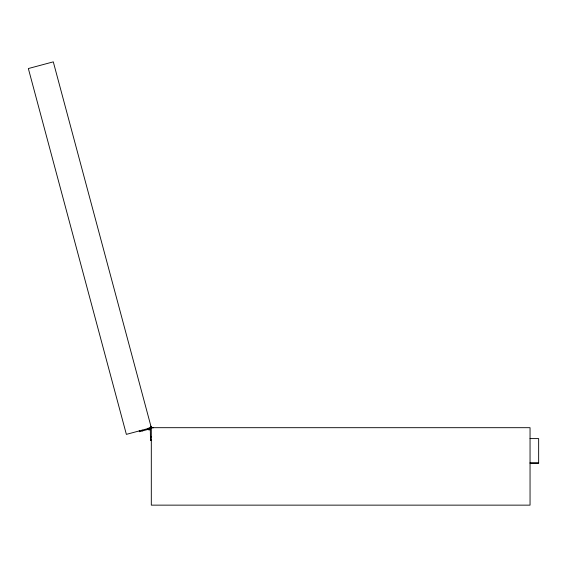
<?xml version="1.0" encoding="UTF-8"?>
<svg xmlns="http://www.w3.org/2000/svg" width="567" height="567" viewBox="0 0 567 567"><rect width="100%" height="100%" fill="white"/><g stroke="black" fill="none" stroke-linecap="round" stroke-linejoin="round"><path stroke-width="0.85" d="M149.518 427.809L149.036 427.809M150.496 429.481L150.298 429.644A2.034 2.034 0 0 1 147.519 428.9M151.311 427.688L126.37 434.365L28.35 68.543L53.291 61.86L151.311 427.688L530.046 427.688L530.046 505.14L151.311 505.14L151.311 427.568A2.034 2.034 0 0 0 150.716 426.129M149.837 428.921L139.432 431.714L139.22 430.927M150.496 436.923L151.311 436.923M530.046 438.596L538.65 438.596L538.65 463.452L530.046 463.452M150.496 439.971L151.311 439.971M151.311 440.283L150.496 440.276L150.298 429.332A2.034 2.034 0 0 1 147.519 428.588M530.046 462.693L538.65 462.693M149.234 428.241L149.447 429.028M142.168 430.133L142.374 430.92M139.525 430.842L139.73 431.629M151.198 427.716A2.034 2.034 0 0 1 152.254 427.716M150.716 426.448A2.034 2.034 0 0 1 151.311 427.887M150.234 428.843A1.354 1.354 0 0 1 149.277 429.24M148.93 429.191A1.354 1.354 0 0 1 148.32 428.843M150.588 427.22A1.354 1.354 0 0 1 148.107 428.248M153.04 427.837A2.034 2.034 0 0 0 151.495 427.638A2.034 2.034 0 0 1 153.047 427.837"/></g></svg>
